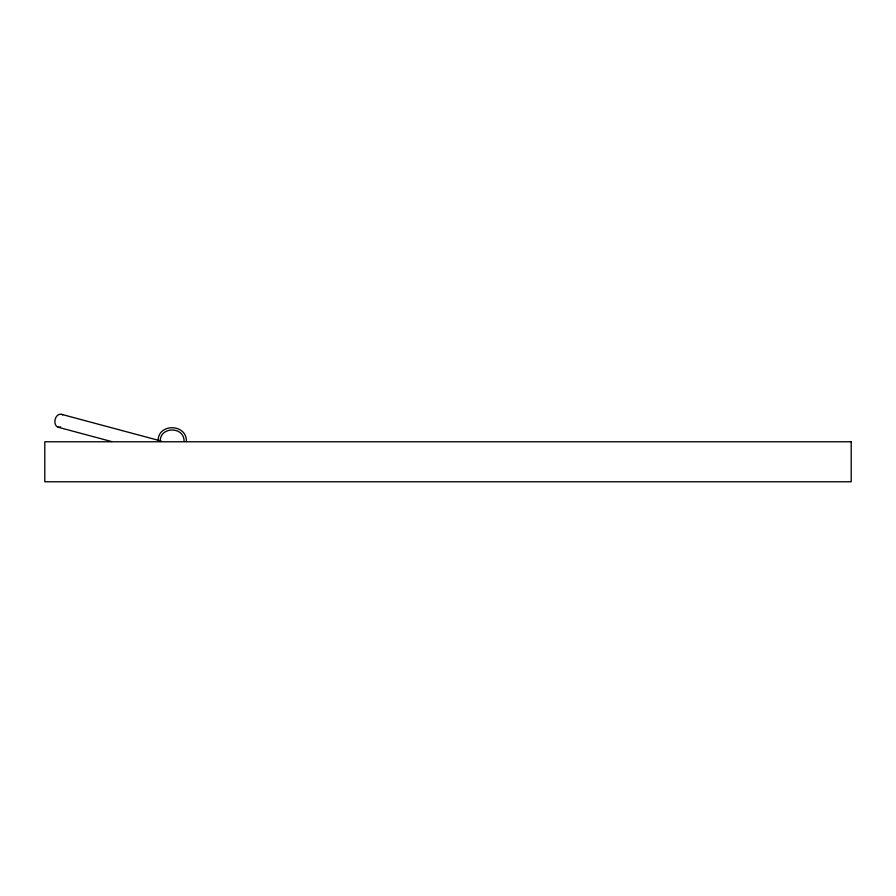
<?xml version="1.0" encoding="UTF-8"?>
<svg xmlns="http://www.w3.org/2000/svg" width="896" height="896" viewBox="0 0 896 896"><rect width="100%" height="100%" fill="white"/><g stroke="black" fill="none" stroke-linecap="round" stroke-linejoin="round"><path stroke-width="1.34" d="M158.11 440.25C158.67 422.778 187.152 424.01 186.368 441.482M160.261 441.482C159.678 426.194 184.632 426.194 184.061 441.482M60.693 426.989C52.035 429.162 53.682 412.877 61.544 414.344L161.358 441.09M58.094 427.224L111.586 441.549M61.544 414.344L62.709 414.893M851.2 441.773L44.8 441.773L44.8 481.768L851.2 481.768L851.2 441.773"/></g></svg>
